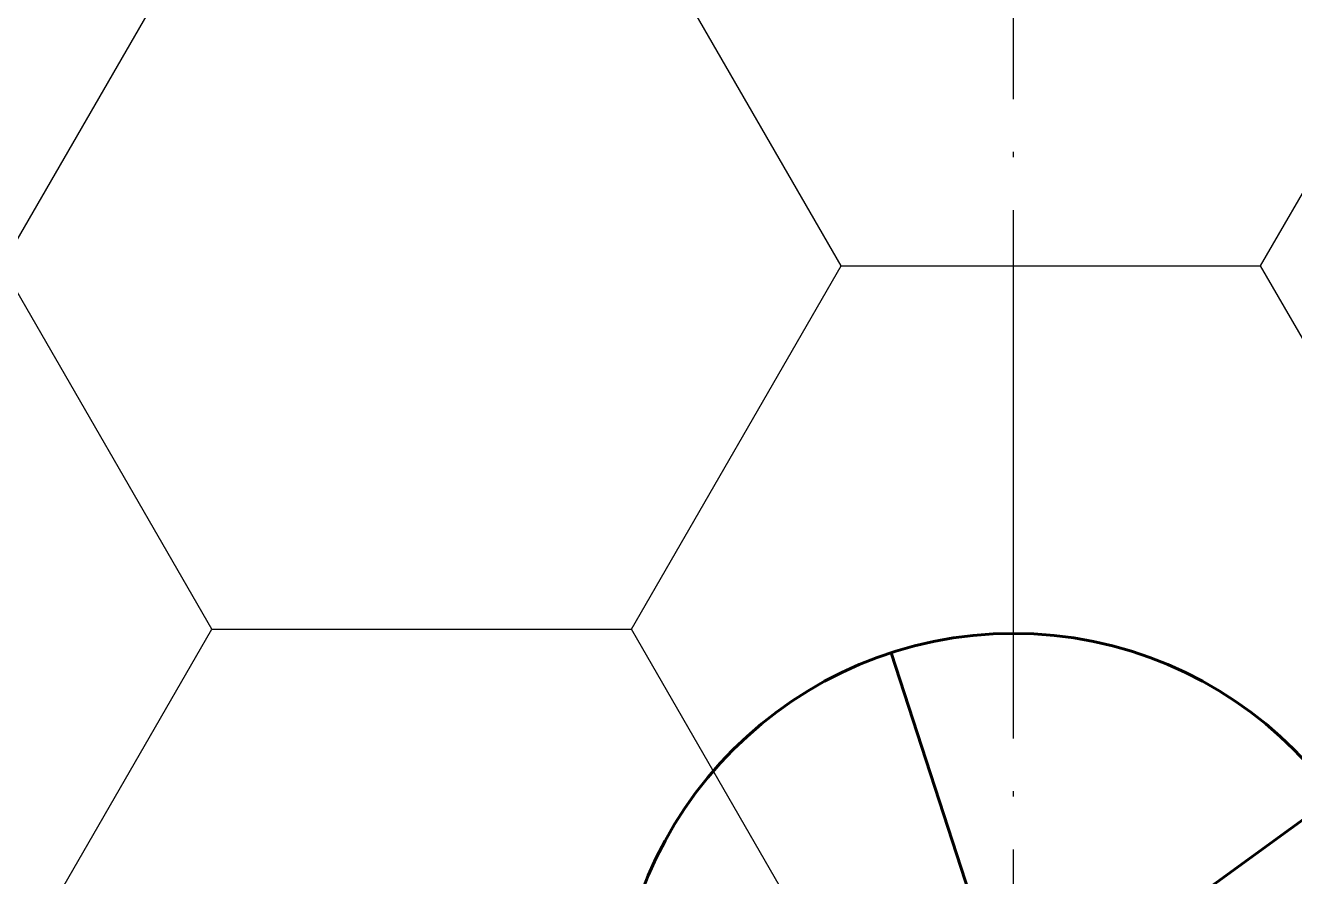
# Model space of a CAD drawing. Extents: x -821772 to -21949, y 506164 to 1049594.
# Drawn here: x -163333 to -153727, y 559054 to 565498 of the extents above; entities that cross this region are included whole.
import ezdxf
from ezdxf.xclip import XClip

# ---------------------------------------------------------------- set-up
doc = ezdxf.new("R2010")
doc.units = 0
doc.header["$LTSCALE"] = 1000
doc.header["$MEASUREMENT"] = 0
doc.header["$XCLIPFRAME"] = 2
doc.linetypes.add('10平面20250807_t3$0$DOTE', pattern=[2.42, 2, -0.2, 0.02, -0.2])
for name, color, linetype in [('10平面20250807_t3$0$A-AXIS-DOTE', 8, '10平面20250807_t3$0$DOTE'), ('10平面20250807_t3$0$A-HATCH-2', 8, 'Continuous'), ('10平面20250807_t3$0$A-LIN-V', 8, 'Continuous'), ('10平面20250807_t3$0$AS-WALL', 8, 'Continuous'), ('PUB_HATCH', 8, 'Continuous')]:
    doc.layers.add(name, color=color, linetype=linetype)

# ---------------------------------------------------------------- blocks, each defined once
blk = doc.blocks.new('10平面20250807_t3$0$dote')
at = {"layer": '10平面20250807_t3$0$A-AXIS-DOTE', "ltscale": 2}
blk.add_line((64882.2, -264080), (64882.2, -167560.7), dxfattribs=at)
blk = doc.blocks.new('10平面20250807_t3$0$w4324324')
at = {"layer": '10平面20250807_t3$0$A-HATCH-2', "lineweight": 60}
for q in [(-1694760.4, 686605), (-1697613.6, 684532.1), (-1691907.2, 684532.1), (-1696523.8, 681177.9), (-1692997, 681177.9)]:
    blk.add_line((-1694760.4, 683605), q, dxfattribs=at)
blk.add_circle((-1694760.4, 683605), 3000, dxfattribs=at)
blk = doc.blocks.new('10平面20250807_t3$0$342343')
at = {"layer": '10平面20250807_t3$0$A-LIN-V'}
blk.add_blockref('10平面20250807_t3$0$w4324324', (1030710.4, -44444.3), dxfattribs=at)
blk = doc.blocks.new('10平面20250807_t3')
at = {"layer": '10平面20250807_t3$0$A-LIN-V', "rotation": 90}
blk.add_blockref('10平面20250807_t3$0$342343', (483306.5, 1221945), dxfattribs=at)
at = {"layer": '10平面20250807_t3$0$AS-WALL'}
blk.add_blockref('10平面20250807_t3$0$dote', (-220736.4, 804820), dxfattribs=at)

msp = doc.modelspace()

# ---------------------------------------------------------------- block references
at = {"ltscale": 100}
ref = msp.add_blockref('10平面20250807_t3', (0, 0), dxfattribs=at)
XClip(ref).set_block_clipping_path([(-386212.6353242097, 506163.79756496), (-21948.7593967821, 884998.2285294847)])

# ---------------------------------------------------------------- next in the draw order: hatches: boundary and pattern name
at = {"layer": 'PUB_HATCH', "ltscale": 5000}
h = msp.add_hatch(dxfattribs=at)
h.set_pattern_fill('HONEY', color=8, scale=2000)
h.set_pattern_definition([(0, (0, 0), (4762.5, 2749.63), [3175, -6350]), (120, (0, 0), (-4762.499, 2749.631), [3175, -6350]), (60, (0, 0), (0.0006, 5499.261), [-6350, 3175])])
h.paths.add_polyline_path([(-252854.2, 548219.9), (-252854.2, 548720), (-254254.2, 548720), (-254254.2, 548219.9), (-313754.2, 548219.9), (-313754.2, 567383.2), (-296221.3, 621420), (-254254.2, 621420), (-254254.2, 620920), (-252854.2, 620920), (-252854.2, 621420), (-200254.2, 621420), (-200254.2, 620920), (-198854.2, 620920), (-198854.2, 621420), (-146254.2, 621420), (-146254.2, 620920), (-144854.2, 620920), (-144854.2, 621420), (-128054.2, 621420), (-128054.2, 548219.9), (-144854.2, 548219.9), (-144854.2, 548720), (-146254.2, 548720), (-146254.2, 548219.9), (-198854.2, 548219.9), (-198854.2, 548720), (-200254.2, 548720), (-200254.2, 548219.9)])

doc.saveas('drawing.dxf')
